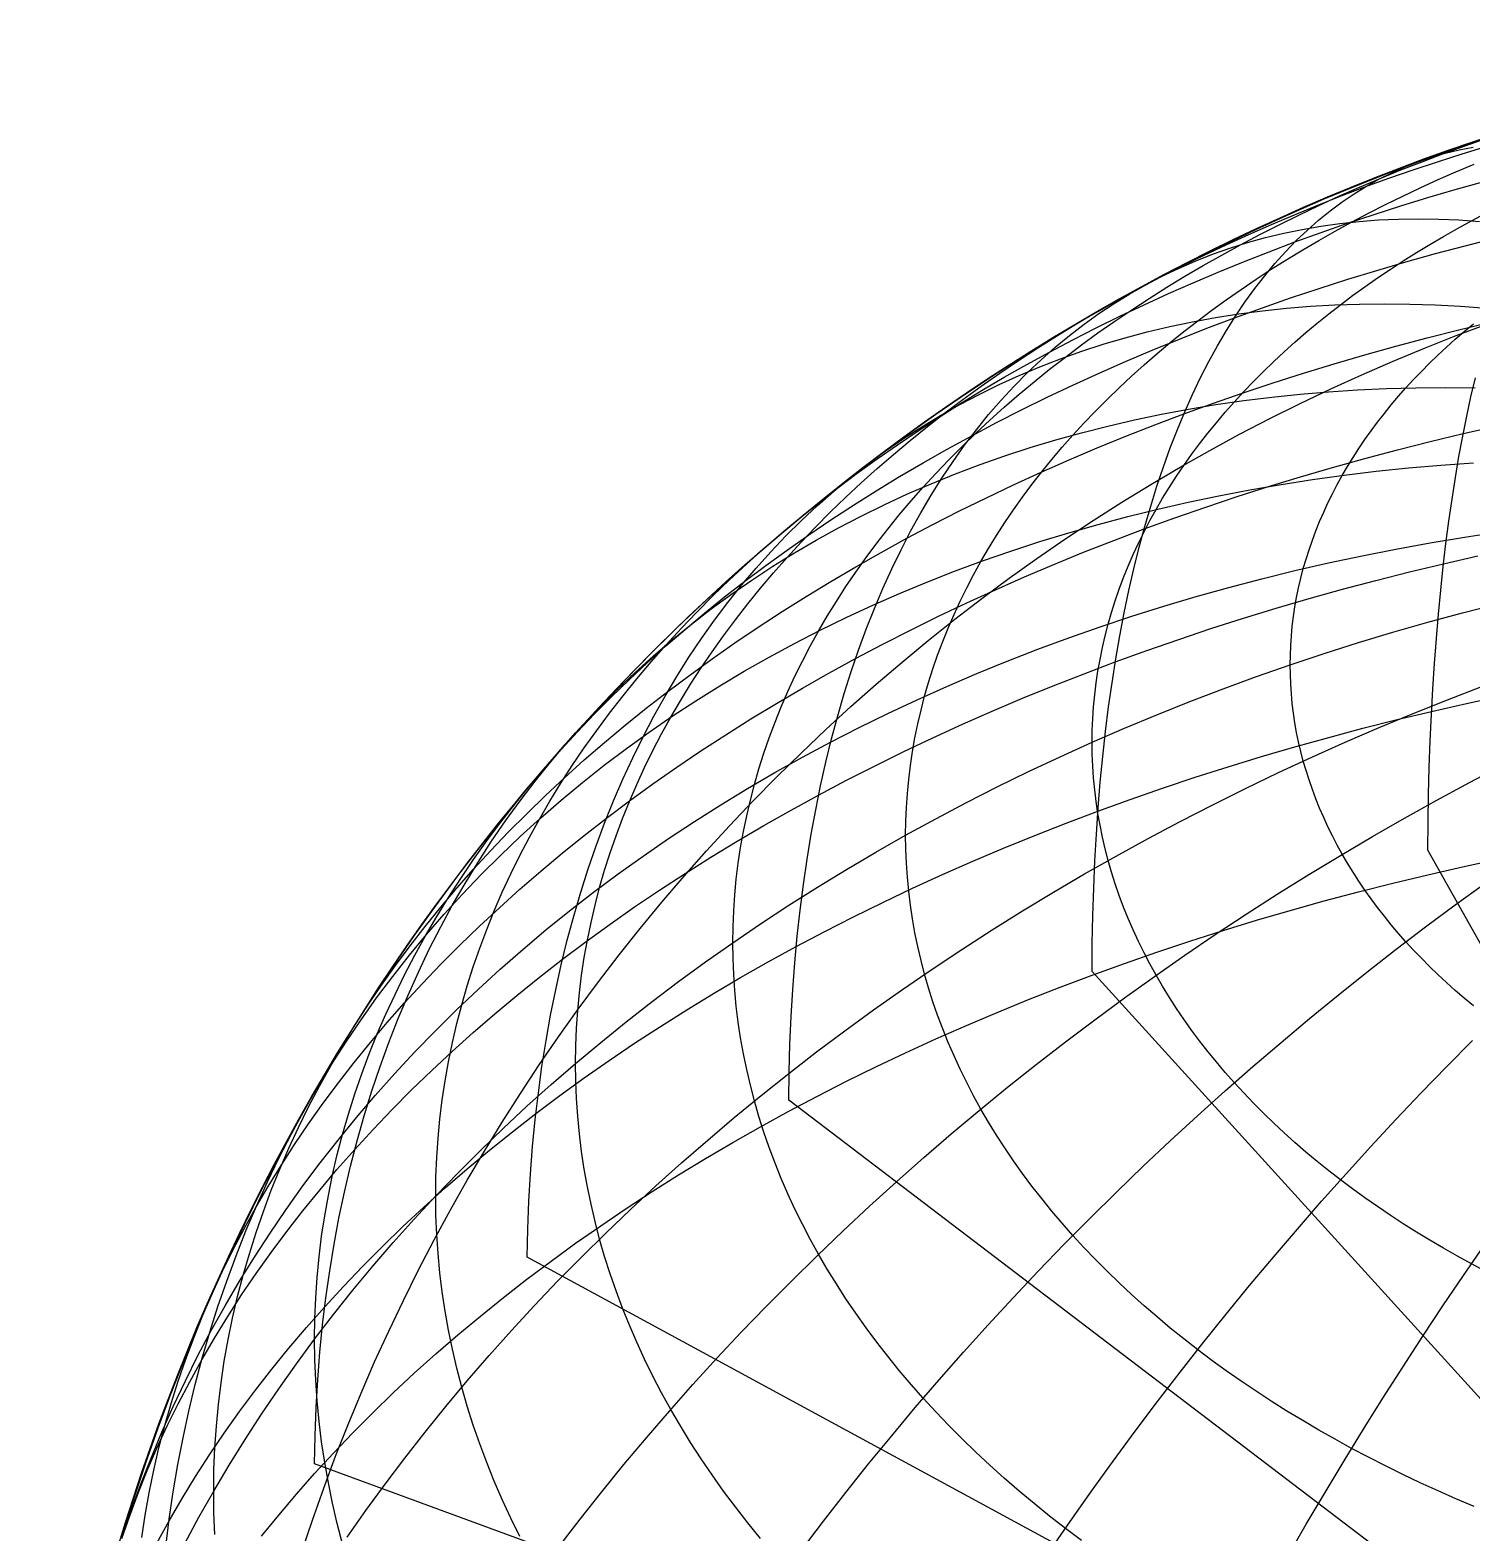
# Model space of a CAD drawing. Header units: millimetres. Extents: x -85 to 85, y -85 to 85.
# Drawn here: x -85 to -27.3, y 24.9 to 85 of the extents above; entities that cross this region are included whole.
import ezdxf

# ---------------------------------------------------------------- set-up
doc = ezdxf.new("R2010")
doc.units = ezdxf.units.MM
for name, color, linetype in [('CUT_OUTER', 1, 'Continuous'), ('ENGRAVE', 7, 'Continuous'), ('ENGRAVE_FINE', 8, 'Continuous')]:
    doc.layers.add(name, color=color, linetype=linetype)

msp = doc.modelspace()

# ---------------------------------------------------------------- linework, layer by layer
at = {"layer": 'CUT_OUTER'}
msp.add_circle((0, 0), 85, dxfattribs=at)
at = {"layer": 'ENGRAVE'}
for points in [[(-81.2859, 24.8516), (-80.8398, 26.2664), (-80.3691, 27.6733), (-79.8739, 29.0717), (-79.3543, 30.4613), (-78.8106, 31.8416), (-78.2429, 33.2121), (-77.6514, 34.5726), (-77.0362, 35.9226), (-76.3975, 37.2615), (-75.7356, 38.5892), (-75.0505, 39.9051), (-74.3427, 41.2088), (-73.6122, 42.5), (-72.8592, 43.7782), (-72.0841, 45.0431), (-71.287, 46.2943), (-70.4682, 47.5314), (-69.6279, 48.754), (-68.7664, 49.9617), (-67.884, 51.1543), (-66.9809, 52.3312), (-66.0574, 53.4922), (-65.1138, 54.6369), (-64.1503, 55.765), (-63.1673, 56.8761), (-62.1651, 57.9699), (-61.1439, 59.046), (-60.1041, 60.1041), (-59.046, 61.1439), (-57.9699, 62.1651), (-56.8761, 63.1673), (-55.765, 64.1503), (-54.6369, 65.1138), (-53.4922, 66.0574), (-52.3312, 66.9809), (-51.1543, 67.884), (-49.9617, 68.7664), (-48.754, 69.6279), (-47.5314, 70.4682), (-46.2943, 71.287), (-45.0431, 72.0841), (-43.7782, 72.8592), (-42.5, 73.6122), (-41.2088, 74.3427), (-39.9051, 75.0505), (-38.5892, 75.7356), (-37.2615, 76.3975), (-35.9226, 77.0362), (-34.5726, 77.6514), (-33.2121, 78.2429), (-31.8416, 78.8106), (-30.4613, 79.3543), (-29.0717, 79.8739), (-27.6733, 80.3691), (-26.2664, 80.8398)], [(-75.7356, 24.7358), (-75.0505, 25.5793), (-74.3427, 26.415), (-73.6122, 27.2426), (-72.8592, 28.062), (-72.0841, 28.8728), (-71.287, 29.6748), (-70.4682, 30.4678), (-69.6279, 31.2515), (-68.7664, 32.0256), (-67.884, 32.7901), (-66.9809, 33.5445), (-66.0574, 34.2887), (-65.1138, 35.0225), (-64.1503, 35.7456), (-63.1673, 36.4578), (-62.1651, 37.1589), (-61.1439, 37.8487), (-60.1041, 38.5269), (-59.046, 39.1934), (-57.9699, 39.848), (-56.8761, 40.4904), (-55.765, 41.1206), (-54.6369, 41.7381), (-53.4922, 42.343), (-52.3312, 42.935), (-51.1543, 43.5139), (-49.9617, 44.0795), (-48.754, 44.6317), (-47.5314, 45.1703), (-46.2943, 45.6952), (-45.0431, 46.2061), (-43.7782, 46.703), (-42.5, 47.1856), (-41.2088, 47.6539), (-39.9051, 48.1076), (-38.5892, 48.5467), (-37.2615, 48.971), (-35.9226, 49.3804), (-34.5726, 49.7748), (-33.2121, 50.154), (-31.8416, 50.5179), (-30.4613, 50.8664), (-29.0717, 51.1994), (-27.6733, 51.5168), (-26.2664, 51.8186)]]:
    msp.add_lwpolyline(points, dxfattribs=at)
at = {"layer": 'ENGRAVE_FINE'}
for points in [[(-42.9249, 24.5649), (-43.5696, 25.0487), (-44.201, 25.5397), (-44.819, 26.0377), (-45.4233, 26.5425), (-46.0137, 27.054), (-46.5902, 27.572), (-47.1524, 28.0964), (-47.7003, 28.627), (-48.2337, 29.1637), (-48.7523, 29.7062), (-49.2561, 30.2544), (-49.745, 30.8082), (-50.2186, 31.3674), (-50.677, 31.9318), (-51.1199, 32.5013), (-51.5473, 33.0756), (-51.9589, 33.6546), (-52.3547, 34.2381), (-52.7346, 34.826), (-53.0984, 35.418), (-53.4461, 36.014), (-53.7774, 36.6138), (-54.0924, 37.2173), (-54.3909, 37.8241), (-54.6728, 38.4342), (-54.9381, 39.0474), (-55.1866, 39.6634), (-55.4184, 40.2821), (-55.6332, 40.9033), (-55.8311, 41.5269), (-56.012, 42.1525), (-56.1759, 42.7801), (-56.3226, 43.4094), (-56.4522, 44.0402), (-56.5645, 44.6724), (-56.6597, 45.3058), (-56.7376, 45.9402), (-56.7982, 46.5753), (-56.8415, 47.211), (-56.8674, 47.847), (-56.8761, 48.4833), (-56.8674, 49.1196), (-56.8415, 49.7557), (-56.7982, 50.3914), (-56.7376, 51.0265), (-56.6597, 51.6608), (-56.5645, 52.2942), (-56.4522, 52.9264), (-56.3226, 53.5573), (-56.1759, 54.1866), (-56.012, 54.8141), (-55.8311, 55.4398), (-55.6332, 56.0633), (-55.4184, 56.6845), (-55.1866, 57.3033), (-54.9381, 57.9193), (-54.6728, 58.5324), (-54.3909, 59.1425), (-54.0924, 59.7494), (-53.7774, 60.3528), (-53.4461, 60.9526), (-53.0984, 61.5486), (-52.7346, 62.1406), (-52.3547, 62.7285), (-51.9589, 63.312), (-51.5473, 63.891), (-51.1199, 64.4654), (-50.677, 65.0348), (-50.2186, 65.5992), (-49.745, 66.1584), (-49.2561, 66.7122), (-48.7523, 67.2605), (-48.2337, 67.803), (-47.7003, 68.3396), (-47.1524, 68.8702), (-46.5902, 69.3946), (-46.0137, 69.9127), (-45.4233, 70.4242), (-44.819, 70.929), (-44.201, 71.4269), (-43.5696, 71.9179), (-42.9249, 72.4018), (-42.2672, 72.8783), (-41.5965, 73.3475), (-40.9132, 73.809), (-40.2175, 74.2629), (-39.5095, 74.7088), (-38.7894, 75.1468), (-38.0575, 75.5767), (-37.3141, 75.9983), (-36.5593, 76.4116), (-35.7933, 76.8163), (-35.0164, 77.2124), (-34.2289, 77.5998), (-33.4309, 77.9783), (-32.6228, 78.3478), (-31.8047, 78.7082), (-30.9769, 79.0594), (-30.1397, 79.4013), (-29.2934, 79.7337), (-28.4381, 80.0567), (-27.5741, 80.37), (-26.7017, 80.6736)], [(-55.7734, 24.6455), (-56.2825, 25.2723), (-56.7744, 25.9047), (-57.249, 26.5426), (-57.7062, 27.1856), (-58.1458, 27.8337), (-58.5677, 28.4866), (-58.9718, 29.1441), (-59.3579, 29.806), (-59.7259, 30.4722), (-60.0757, 31.1423), (-60.4072, 31.8163), (-60.7203, 32.4939), (-61.0149, 33.1749), (-61.291, 33.8591), (-61.5483, 34.5462), (-61.787, 35.2361), (-62.0067, 35.9286), (-62.2077, 36.6235), (-62.3896, 37.3205), (-62.5526, 38.0194), (-62.6965, 38.72), (-62.8213, 39.4222), (-62.9269, 40.1256), (-63.0134, 40.8301), (-63.0807, 41.5355), (-63.1288, 42.2415), (-63.1577, 42.9479), (-63.1673, 43.6546), (-63.1577, 44.3612), (-63.1288, 45.0677), (-63.0807, 45.7737), (-63.0134, 46.4791), (-62.9269, 47.1836), (-62.8213, 47.887), (-62.6965, 48.5891), (-62.5526, 49.2898), (-62.3896, 49.9887), (-62.2077, 50.6857), (-62.0067, 51.3805), (-61.787, 52.073), (-61.5483, 52.7629), (-61.291, 53.4501), (-61.0149, 54.1343), (-60.7203, 54.8153), (-60.4072, 55.4928), (-60.0757, 56.1668), (-59.7259, 56.837), (-59.3579, 57.5031), (-58.9718, 58.1651), (-58.5677, 58.8226), (-58.1458, 59.4755), (-57.7062, 60.1235), (-57.249, 60.7666), (-56.7744, 61.4044), (-56.2825, 62.0369), (-55.7734, 62.6637), (-55.2474, 63.2847), (-54.7045, 63.8998), (-54.145, 64.5087), (-53.5689, 65.1112), (-52.9766, 65.7073), (-52.3681, 66.2966), (-51.7436, 66.8789), (-51.1034, 67.4543), (-50.4477, 68.0223), (-49.7765, 68.583), (-49.0902, 69.136), (-48.389, 69.6813), (-47.673, 70.2187), (-46.9425, 70.748), (-46.1976, 71.269), (-45.4388, 71.7816), (-44.666, 72.2857), (-43.8797, 72.781), (-43.08, 73.2674), (-42.2672, 73.7448), (-41.4415, 74.2131), (-40.6032, 74.6721), (-39.7525, 75.1216), (-38.8897, 75.5615), (-38.015, 75.9917), (-37.1288, 76.412), (-36.2313, 76.8224), (-35.3227, 77.2227), (-34.4034, 77.6127), (-33.4736, 77.9924), (-32.5336, 78.3617), (-31.5837, 78.7203), (-30.6241, 79.0683), (-29.6553, 79.4055), (-28.6774, 79.7318), (-27.6907, 80.0472), (-26.6957, 80.3514)], [(42.495, -46.1821), (-42.4999, 47.3262), (-42.4918, 48.4558), (-42.4708, 49.5706), (-42.4369, 50.6704), (-42.39, 51.7547), (-42.3302, 52.8233), (-42.2575, 53.8758), (-42.1719, 54.9118), (-42.0735, 55.9312), (-41.9623, 56.9335), (-41.8383, 57.9184), (-41.7016, 58.8857), (-41.5521, 59.8351), (-41.39, 60.7663), (-41.2153, 61.6789), (-41.028, 62.5727), (-40.8283, 63.4475), (-40.6161, 64.303), (-40.3915, 65.1389), (-40.1546, 65.9549), (-39.9055, 66.7509), (-39.6442, 67.5265), (-39.3709, 68.2815), (-39.0856, 69.0157), (-38.7883, 69.729), (-38.4793, 70.4209), (-38.1585, 71.0915), (-37.8261, 71.7404), (-37.4822, 72.3674), (-37.1268, 72.9723), (-36.7602, 73.5551), (-36.3823, 74.1154), (-35.9934, 74.6532), (-35.5935, 75.1682), (-35.1828, 75.6604), (-34.7613, 76.1294), (-34.3293, 76.5753), (-33.8868, 76.9979), (-33.434, 77.397), (-32.971, 77.7726), (-32.4979, 78.1244), (-32.015, 78.4525), (-31.5223, 78.7566), (-31.02, 79.0368), (-30.5082, 79.2929), (-29.9872, 79.5248), (-29.457, 79.7325), (-28.9179, 79.9159), (-28.3699, 80.075), (-27.8133, 80.2097), (-27.2482, 80.3199)], [(-27.2111, 25.9219), (-27.9383, 26.2304), (-28.6569, 26.547), (-29.3668, 26.8716), (-30.0677, 27.2041), (-30.7595, 27.5443), (-31.4419, 27.8923), (-32.1148, 28.2478), (-32.7779, 28.6108), (-33.4309, 28.9812), (-34.0738, 29.3588), (-34.7063, 29.7436), (-35.3283, 30.1353), (-35.9395, 30.534), (-36.5397, 30.9394), (-37.1288, 31.3515), (-37.7066, 31.7702), (-38.2729, 32.1952), (-38.8276, 32.6265), (-39.3704, 33.0639), (-39.9012, 33.5074), (-40.4199, 33.9567), (-40.9263, 34.4117), (-41.4202, 34.8724), (-41.9014, 35.3385), (-42.37, 35.8099), (-42.8256, 36.2864), (-43.2681, 36.7681), (-43.6975, 37.2545), (-44.1136, 37.7457), (-44.5162, 38.2415), (-44.9053, 38.7418), (-45.2807, 39.2463), (-45.6423, 39.7549), (-45.99, 40.2675), (-46.3237, 40.7839), (-46.6433, 41.3039), (-46.9487, 41.8275), (-47.2398, 42.3543), (-47.5164, 42.8844), (-47.7787, 43.4175), (-48.0263, 43.9534), (-48.2593, 44.492), (-48.4777, 45.0332), (-48.6812, 45.5767), (-48.87, 46.1224), (-49.0438, 46.6701), (-49.2027, 47.2197), (-49.3466, 47.771), (-49.4755, 48.3238), (-49.5893, 48.8779), (-49.6881, 49.4333), (-49.7716, 49.9897), (-49.84, 50.5469), (-49.8933, 51.1048), (-49.9313, 51.6632), (-49.9541, 52.2219), (-49.9617, 52.7809), (-49.9541, 53.3398), (-49.9313, 53.8986), (-49.8933, 54.457), (-49.84, 55.0149), (-49.7716, 55.5721), (-49.6881, 56.1285), (-49.5893, 56.6838), (-49.4755, 57.238), (-49.3466, 57.7908), (-49.2027, 58.3421), (-49.0438, 58.8917), (-48.87, 59.4394), (-48.6812, 59.9851), (-48.4777, 60.5286), (-48.2593, 61.0697), (-48.0263, 61.6083), (-47.7787, 62.1443), (-47.5164, 62.6773), (-47.2398, 63.2074), (-46.9487, 63.7343), (-46.6433, 64.2578), (-46.3237, 64.7779), (-45.99, 65.2943), (-45.6423, 65.8069), (-45.2807, 66.3155), (-44.9053, 66.82), (-44.5162, 67.3202), (-44.1136, 67.816), (-43.6975, 68.3072), (-43.2681, 68.7937), (-42.8256, 69.2753), (-42.37, 69.7519), (-41.9014, 70.2233), (-41.4202, 70.6894), (-40.9263, 71.15), (-40.4199, 71.6051), (-39.9012, 72.0544), (-39.3704, 72.4978), (-38.8276, 72.9353), (-38.2729, 73.3666), (-37.7066, 73.7916), (-37.1288, 74.2102), (-36.5397, 74.6223), (-35.9395, 75.0278), (-35.3283, 75.4264), (-34.7063, 75.8182), (-34.0738, 76.2029), (-33.4309, 76.5806), (-32.7779, 76.9509), (-32.1148, 77.3139), (-31.4419, 77.6695), (-30.7595, 78.0174), (-30.0677, 78.3577), (-29.3668, 78.6902), (-28.6569, 79.0147), (-27.9383, 79.3313), (-27.2111, 79.6398)], [(-65.4008, 24.7262), (-65.7617, 25.4599), (-66.1025, 26.1976), (-66.4233, 26.9389), (-66.7238, 27.6838), (-67.004, 28.4318), (-67.2637, 29.1829), (-67.503, 29.9368), (-67.7217, 30.6932), (-67.9198, 31.452), (-68.0972, 32.2129), (-68.2539, 32.9756), (-68.3897, 33.74), (-68.5048, 34.5058), (-68.5989, 35.2727), (-68.6722, 36.0406), (-68.7246, 36.8092), (-68.756, 37.5783), (-68.7664, 38.3475), (-68.756, 39.1168), (-68.7246, 39.8859), (-68.6722, 40.6545), (-68.5989, 41.4224), (-68.5048, 42.1893), (-68.3897, 42.9551), (-68.2539, 43.7195), (-68.0972, 44.4822), (-67.9198, 45.2431), (-67.7217, 46.0019), (-67.503, 46.7583), (-67.2637, 47.5122), (-67.004, 48.2633), (-66.7238, 49.0113), (-66.4233, 49.7562), (-66.1025, 50.4975), (-65.7617, 51.2352), (-65.4008, 51.9689), (-65.02, 52.6984), (-64.6193, 53.4236), (-64.199, 54.1442), (-63.7591, 54.86), (-63.2998, 55.5708), (-62.8213, 56.2763), (-62.3236, 56.9764), (-61.8069, 57.6707), (-61.2714, 58.3592), (-60.7172, 59.0416), (-60.1445, 59.7177), (-59.5535, 60.3873), (-58.9443, 61.0502), (-58.3173, 61.7061), (-57.6724, 62.355), (-57.01, 62.9965), (-56.3302, 63.6305), (-55.6332, 64.2568), (-54.9193, 64.8753), (-54.1887, 65.4856), (-53.4416, 66.0877), (-52.6782, 66.6813), (-51.8987, 67.2663), (-51.1034, 67.8425), (-50.2926, 68.4097), (-49.4664, 68.9678), (-48.6252, 69.5165), (-47.7692, 70.0557), (-46.8986, 70.5853), (-46.0137, 71.105), (-45.1148, 71.6148), (-44.2022, 72.1144), (-43.2761, 72.6038), (-42.3369, 73.0827), (-41.3847, 73.551), (-40.4199, 74.0086), (-39.4428, 74.4554), (-38.4537, 74.8911), (-37.4529, 75.3157), (-36.4407, 75.7291), (-35.4173, 76.1311), (-34.3832, 76.5215), (-33.3386, 76.9004), (-32.2839, 77.2674), (-31.2193, 77.6227), (-30.1452, 77.966), (-29.062, 78.2972), (-27.9698, 78.6162), (-26.8692, 78.923)], [(-26.7461, 35.3286), (-27.3185, 35.6311), (-27.8825, 35.9399), (-28.4381, 36.2549), (-28.9849, 36.5761), (-29.523, 36.9034), (-30.052, 37.2367), (-30.5719, 37.5758), (-31.0825, 37.9207), (-31.5837, 38.2713), (-32.0752, 38.6274), (-32.5569, 38.9889), (-33.0287, 39.3558), (-33.4905, 39.7279), (-33.942, 40.1051), (-34.3832, 40.4873), (-34.814, 40.8744), (-35.2341, 41.2663), (-35.6435, 41.6627), (-36.042, 42.0637), (-36.4296, 42.4691), (-36.8061, 42.8788), (-37.1713, 43.2927), (-37.5253, 43.7105), (-37.8678, 44.1322), (-38.1987, 44.5578), (-38.5181, 44.9869), (-38.8257, 45.4196), (-39.1215, 45.8556), (-39.4053, 46.2949), (-39.6772, 46.7373), (-39.9369, 47.1826), (-40.1845, 47.6308), (-40.4199, 48.0817), (-40.643, 48.5352), (-40.8536, 48.9911), (-41.0518, 49.4492), (-41.2376, 49.9096), (-41.4107, 50.3719), (-41.5713, 50.8361), (-41.7192, 51.302), (-41.8543, 51.7695), (-41.9768, 52.2385), (-42.0864, 52.7087), (-42.1832, 53.1801), (-42.2672, 53.6525), (-42.3383, 54.1258), (-42.3965, 54.5998), (-42.4418, 55.0744), (-42.4741, 55.5494), (-42.4935, 56.0247), (-42.5, 56.5001), (-42.4935, 56.9756), (-42.4741, 57.4509), (-42.4418, 57.9259), (-42.3965, 58.4005), (-42.3383, 58.8745), (-42.2672, 59.3478), (-42.1832, 59.8202), (-42.0864, 60.2916), (-41.9768, 60.7618), (-41.8543, 61.2308), (-41.7192, 61.6983), (-41.5713, 62.1642), (-41.4107, 62.6284), (-41.2376, 63.0907), (-41.0518, 63.5511), (-40.8536, 64.0092), (-40.643, 64.4651), (-40.4199, 64.9186), (-40.1845, 65.3695), (-39.9369, 65.8177), (-39.6772, 66.263), (-39.4053, 66.7054), (-39.1215, 67.1447), (-38.8257, 67.5807), (-38.5181, 68.0134), (-38.1987, 68.4425), (-37.8678, 68.868), (-37.5253, 69.2898), (-37.1713, 69.7076), (-36.8061, 70.1215), (-36.4296, 70.5311), (-36.042, 70.9365), (-35.6435, 71.3375), (-35.2341, 71.734), (-34.814, 72.1259), (-34.3832, 72.513), (-33.942, 72.8952), (-33.4905, 73.2724), (-33.0287, 73.6445), (-32.5569, 74.0114), (-32.0752, 74.3729), (-31.5837, 74.729), (-31.0825, 75.0796), (-30.5719, 75.4245), (-30.052, 75.7636), (-29.523, 76.0969), (-28.9849, 76.4241), (-28.4381, 76.7454), (-27.8825, 77.0604), (-27.3185, 77.3692), (-26.7461, 77.6716)], [(54.6339, -41.042), (-54.6357, 42.182), (-54.6209, 43.3092), (-54.5894, 44.4232), (-54.5413, 45.5237), (-54.4766, 46.6103), (-54.3953, 47.6827), (-54.2974, 48.7406), (-54.183, 49.7836), (-54.0521, 50.8115), (-53.9047, 51.8238), (-53.7409, 52.8204), (-53.5608, 53.801), (-53.3643, 54.7651), (-53.1516, 55.7125), (-52.9226, 56.643), (-52.6776, 57.5562), (-52.4165, 58.4519), (-52.1394, 59.3298), (-51.8465, 60.1896), (-51.5378, 61.0311), (-51.2133, 61.8539), (-50.8733, 62.658), (-50.5178, 63.4429), (-50.1468, 64.2086), (-49.7606, 64.9546), (-49.3593, 65.6809), (-48.9429, 66.3872), (-48.5116, 67.0732), (-48.0655, 67.7389), (-47.6048, 68.3839), (-47.1296, 69.008), (-46.64, 69.6112), (-46.1363, 70.1931), (-45.6184, 70.7537), (-45.0867, 71.2927), (-44.5412, 71.8099), (-43.9822, 72.3054), (-43.4098, 72.7787), (-42.8241, 73.23), (-42.2254, 73.6589), (-41.6139, 74.0653), (-40.9897, 74.4493), (-40.3529, 74.8105), (-39.7039, 75.1489), (-39.0428, 75.4645), (-38.3698, 75.7571), (-37.6851, 76.0265), (-36.989, 76.2729), (-36.2815, 76.496), (-35.5631, 76.6958), (-34.8337, 76.8722), (-34.0938, 77.0252), (-33.3435, 77.1548), (-32.583, 77.2609), (-31.8126, 77.3434), (-31.0326, 77.4023), (-30.243, 77.4377), (-29.4443, 77.4495), (-28.6366, 77.4377), (-27.8201, 77.4023), (-26.9952, 77.3434)], [(-72.4938, 24.4267), (-72.7059, 25.2389), (-72.8958, 26.0534), (-73.0635, 26.8699), (-73.2089, 27.6881), (-73.332, 28.5079), (-73.4328, 29.3289), (-73.5113, 30.1509), (-73.5673, 30.9736), (-73.6009, 31.7969), (-73.6122, 32.6204), (-73.6009, 33.4439), (-73.5673, 34.2671), (-73.5113, 35.0899), (-73.4328, 35.9119), (-73.332, 36.7329), (-73.2089, 37.5526), (-73.0635, 38.3709), (-72.8958, 39.1873), (-72.7059, 40.0018), (-72.4938, 40.8141), (-72.2597, 41.6238), (-72.0036, 42.4308), (-71.7255, 43.2348), (-71.4256, 44.0356), (-71.1039, 44.8329), (-70.7605, 45.6265), (-70.3957, 46.4161), (-70.0093, 47.2015), (-69.6017, 47.9825), (-69.1728, 48.7588), (-68.7229, 49.5302), (-68.252, 50.2964), (-67.7603, 51.0573), (-67.2481, 51.8125), (-66.7153, 52.5619), (-66.1622, 53.3052), (-65.5889, 54.0422), (-64.9957, 54.7727), (-64.3826, 55.4964), (-63.75, 56.2132), (-63.0979, 56.9228), (-62.4267, 57.6249), (-61.7364, 58.3195), (-61.0272, 59.0062), (-60.2996, 59.6849), (-59.5535, 60.3554), (-58.7893, 61.0174), (-58.0072, 61.6707), (-57.2074, 62.3153), (-56.3902, 62.9507), (-55.5558, 63.5769), (-54.7045, 64.1937), (-53.8365, 64.8009), (-52.9522, 65.3983), (-52.0517, 65.9857), (-51.1353, 66.5629), (-50.2034, 67.1298), (-49.2561, 67.6861), (-48.2939, 68.2318), (-47.317, 68.7667), (-46.3256, 69.2905), (-45.3202, 69.8032), (-44.3009, 70.3045), (-43.2681, 70.7944), (-42.2222, 71.2726), (-41.1634, 71.739), (-40.0921, 72.1936), (-39.0085, 72.6361), (-37.9131, 73.0664), (-36.8061, 73.4843), (-35.6879, 73.8899), (-34.5588, 74.2828), (-33.4192, 74.6631), (-32.2694, 75.0305), (-31.1098, 75.3851), (-29.9408, 75.7266), (-28.7626, 76.055), (-27.5756, 76.3701), (-26.3802, 76.672)], [(65.1133, -34.7629), (-65.1079, 35.8986), (-65.0826, 37.0234), (-65.0376, 38.1369), (-64.9727, 39.2388), (-64.888, 40.3288), (-64.7836, 41.4064), (-64.6595, 42.4715), (-64.5156, 43.5236), (-64.3521, 44.5625), (-64.169, 45.5878), (-63.9663, 46.5992), (-63.7442, 47.5964), (-63.5026, 48.5791), (-63.2417, 49.547), (-62.9616, 50.4998), (-62.6622, 51.4372), (-62.3438, 52.359), (-62.0064, 53.2648), (-61.6501, 54.1544), (-61.275, 55.0275), (-60.8812, 55.8838), (-60.4689, 56.7231), (-60.0382, 57.5452), (-59.5892, 58.3497), (-59.122, 59.1364), (-58.6369, 59.9051), (-58.1338, 60.6556), (-57.6131, 61.3876), (-57.0748, 62.1009), (-56.5191, 62.7952), (-55.9463, 63.4705), (-55.3563, 64.1264), (-54.7495, 64.7628), (-54.1261, 65.3794), (-53.4861, 65.9762), (-52.8299, 66.5528), (-52.1575, 67.1092), (-51.4693, 67.6451), (-50.7654, 68.1604), (-50.046, 68.655), (-49.3114, 69.1286), (-48.5618, 69.5812), (-47.7973, 70.0126), (-47.0183, 70.4227), (-46.225, 70.8113), (-45.4176, 71.1783), (-44.5964, 71.5237), (-43.7616, 71.8473), (-42.9135, 72.149), (-42.0523, 72.4287), (-41.1782, 72.6863), (-40.2917, 72.9219), (-39.3928, 73.1352), (-38.482, 73.3262), (-37.5594, 73.4949), (-36.6254, 73.6412), (-35.6803, 73.765), (-34.7243, 73.8664), (-33.7577, 73.9453), (-32.7808, 74.0017), (-31.7939, 74.0355), (-30.7973, 74.0468), (-29.7914, 74.0355), (-28.7764, 74.0017), (-27.7526, 73.9453), (-26.7204, 73.8664)], [(-77.6041, 24.7987), (-77.6395, 25.6671), (-77.6514, 26.5358), (-77.6395, 27.4045), (-77.6041, 28.2729), (-77.5449, 29.1408), (-77.4622, 30.0079), (-77.3559, 30.874), (-77.226, 31.7387), (-77.0726, 32.6018), (-76.8957, 33.4631), (-76.6953, 34.3223), (-76.4717, 35.1791), (-76.2247, 36.0333), (-75.9545, 36.8846), (-75.6612, 37.7327), (-75.3448, 38.5774), (-75.0055, 39.4185), (-74.6433, 40.2556), (-74.2584, 41.0885), (-73.8508, 41.9171), (-73.4208, 42.7409), (-72.9684, 43.5598), (-72.4938, 44.3735), (-71.9971, 45.1818), (-71.4785, 45.9844), (-70.9381, 46.781), (-70.376, 47.5715), (-69.7926, 48.3556), (-69.1879, 49.1331), (-68.5621, 49.9036), (-67.9154, 50.6671), (-67.2481, 51.4232), (-66.5602, 52.1717), (-65.8521, 52.9124), (-65.1239, 53.6451), (-64.3759, 54.3695), (-63.6083, 55.0854), (-62.8213, 55.7927), (-62.0151, 56.491), (-61.1901, 57.1802), (-60.3464, 57.8601), (-59.4844, 58.5304), (-58.6042, 59.191), (-57.7062, 59.8416), (-56.7906, 60.4821), (-55.8577, 61.1123), (-54.9078, 61.7319), (-53.9412, 62.3408), (-52.9581, 62.9388), (-51.9589, 63.5257), (-50.9439, 64.1013), (-49.9133, 64.6655), (-48.8676, 65.2181), (-47.807, 65.7589), (-46.7318, 66.2877), (-45.6423, 66.8044), (-44.539, 67.3089), (-43.4221, 67.801), (-42.292, 68.2804), (-41.149, 68.7472), (-39.9934, 69.2011), (-38.8257, 69.642), (-37.6461, 70.0698), (-36.4551, 70.4843), (-35.253, 70.8855), (-34.0401, 71.2731), (-32.8169, 71.6471), (-31.5837, 72.0073), (-30.3408, 72.3537), (-29.0887, 72.6862), (-27.8278, 73.0046), (-26.5583, 73.3088)], [(-74.135, 24.0879), (-73.7033, 25.3781), (-73.2491, 26.6605), (-72.7727, 27.9348), (-72.2741, 29.2006), (-71.7535, 30.4575), (-71.211, 31.7052), (-70.6468, 32.9431), (-70.0611, 34.1711), (-69.4541, 35.3886), (-68.8259, 36.5954), (-68.1767, 37.791), (-67.5068, 38.9751), (-66.8163, 40.1473), (-66.1054, 41.3073), (-65.3745, 42.4547), (-64.6236, 43.5891), (-63.853, 44.7103), (-63.063, 45.8179), (-62.2537, 46.9115), (-61.4255, 47.9909), (-60.5786, 49.0556), (-59.7132, 50.1054), (-58.8297, 51.1399), (-57.9282, 52.1588), (-57.0091, 53.1618), (-56.0726, 54.1487), (-55.119, 55.119), (-54.1487, 56.0726), (-53.1618, 57.0091), (-52.1588, 57.9282), (-51.1399, 58.8297), (-50.1054, 59.7132), (-49.0556, 60.5786), (-47.9909, 61.4255), (-46.9115, 62.2537), (-45.8179, 63.063), (-44.7103, 63.853), (-43.5891, 64.6236), (-42.4547, 65.3745), (-41.3073, 66.1054), (-40.1473, 66.8163), (-38.9751, 67.5068), (-37.791, 68.1767), (-36.5954, 68.8259), (-35.3886, 69.4541), (-34.1711, 70.0611), (-32.9431, 70.6468), (-31.7052, 71.211), (-30.4575, 71.7535), (-29.2006, 72.2741), (-27.9348, 72.7727), (-26.6605, 73.2491)], [(-74.135, 24.0879), (-73.7033, 25.3781), (-73.2491, 26.6605), (-72.7727, 27.9348), (-72.2741, 29.2006), (-71.7535, 30.4575), (-71.211, 31.7052), (-70.6468, 32.9431), (-70.0611, 34.1711), (-69.4541, 35.3886), (-68.8259, 36.5954), (-68.1767, 37.791), (-67.5068, 38.9751), (-66.8163, 40.1473), (-66.1054, 41.3073), (-65.3745, 42.4547), (-64.6236, 43.5891), (-63.853, 44.7103), (-63.063, 45.8179), (-62.2537, 46.9115), (-61.4255, 47.9909), (-60.5786, 49.0556), (-59.7132, 50.1054), (-58.8297, 51.1399), (-57.9282, 52.1588), (-57.0091, 53.1618), (-56.0726, 54.1487), (-55.119, 55.119), (-54.1487, 56.0726), (-53.1618, 57.0091), (-52.1588, 57.9282), (-51.1399, 58.8297), (-50.1054, 59.7132), (-49.0556, 60.5786), (-47.9909, 61.4255), (-46.9115, 62.2537), (-45.8179, 63.063), (-44.7103, 63.853), (-43.5891, 64.6236), (-42.4547, 65.3745), (-41.3073, 66.1054), (-40.1473, 66.8163), (-38.9751, 67.5068), (-37.791, 68.1767), (-36.5954, 68.8259), (-35.3886, 69.4541), (-34.1711, 70.0611), (-32.9431, 70.6468), (-31.7052, 71.211), (-30.4575, 71.7535), (-29.2006, 72.2741), (-27.9348, 72.7727), (-26.6605, 73.2491)], [(-27.2436, 45.9566), (-27.6109, 46.2635), (-27.9698, 46.5744), (-28.3202, 46.8893), (-28.662, 47.208), (-28.995, 47.5306), (-29.3192, 47.8568), (-29.6345, 48.1865), (-29.9408, 48.5198), (-30.2379, 48.8564), (-30.5258, 49.1964), (-30.8044, 49.5394), (-31.0737, 49.8856), (-31.3334, 50.2347), (-31.5837, 50.5866), (-31.8243, 50.9413), (-32.0552, 51.2987), (-32.2763, 51.6585), (-32.4876, 52.0208), (-32.689, 52.3854), (-32.8805, 52.7522), (-33.062, 53.1211), (-33.2333, 53.4919), (-33.3946, 53.8647), (-33.5457, 54.2391), (-33.6865, 54.6152), (-33.8171, 54.9928), (-33.9374, 55.3718), (-34.0474, 55.7521), (-34.147, 56.1336), (-34.2362, 56.5162), (-34.3149, 56.8996), (-34.3832, 57.2839), (-34.4411, 57.6689), (-34.4884, 58.0545), (-34.5252, 58.4406), (-34.5516, 58.827), (-34.5673, 59.2136), (-34.5726, 59.6004), (-34.5673, 59.9872), (-34.5516, 60.3738), (-34.5252, 60.7602), (-34.4884, 61.1463), (-34.4411, 61.5319), (-34.3832, 61.9169), (-34.3149, 62.3012), (-34.2362, 62.6846), (-34.147, 63.0672), (-34.0474, 63.4486), (-33.9374, 63.8289), (-33.8171, 64.208), (-33.6865, 64.5856), (-33.5457, 64.9617), (-33.3946, 65.3361), (-33.2333, 65.7088), (-33.062, 66.0797), (-32.8805, 66.4486), (-32.689, 66.8154), (-32.4876, 67.18), (-32.2763, 67.5422), (-32.0552, 67.9021), (-31.8243, 68.2594), (-31.5837, 68.6141), (-31.3334, 68.9661), (-31.0737, 69.3152), (-30.8044, 69.6613), (-30.5258, 70.0044), (-30.2379, 70.3443), (-29.9408, 70.681), (-29.6345, 71.0142), (-29.3192, 71.344), (-28.995, 71.6702), (-28.662, 71.9927), (-28.3202, 72.3115), (-27.9698, 72.6264), (-27.6109, 72.9373), (-27.2436, 73.2442)], [(29.0716, -51.0581), (-29.0683, 52.1909), (-29.0561, 53.3077), (-29.0351, 54.4084), (-29.0052, 55.4924), (-28.9665, 56.5596), (-28.919, 57.6095), (-28.8626, 58.6419), (-28.7975, 59.6564), (-28.7236, 60.6527), (-28.6409, 61.6306), (-28.5495, 62.5897), (-28.4494, 63.5297), (-28.3407, 64.4504), (-28.2233, 65.3514), (-28.0973, 66.2325), (-27.9628, 67.0935), (-27.8197, 67.934), (-27.6682, 68.7538), (-27.5083, 69.5527), (-27.3399, 70.3304), (-27.1633, 71.0867)], [(73.6072, -26.4848), (-73.6109, 27.6248), (-73.5921, 28.7564), (-73.551, 29.8792), (-73.4874, 30.9929), (-73.4015, 32.0972), (-73.2932, 33.1917), (-73.1625, 34.2761), (-73.0096, 35.3501), (-72.8344, 36.4133), (-72.6371, 37.4654), (-72.4176, 38.5061), (-72.1761, 39.535), (-71.9126, 40.552), (-71.6271, 41.5565), (-71.3199, 42.5484), (-70.9909, 43.5274), (-70.6403, 44.4931), (-70.2682, 45.4452), (-69.8747, 46.3835), (-69.4599, 47.3077), (-69.024, 48.2174), (-68.567, 49.1125), (-68.0891, 49.9926), (-67.5905, 50.8575), (-67.0713, 51.7068), (-66.5317, 52.5405), (-65.9718, 53.3581), (-65.3918, 54.1595), (-64.7919, 54.9444), (-64.1723, 55.7125), (-63.5331, 56.4637), (-62.8745, 57.1977), (-62.1968, 57.9142), (-61.5002, 58.6131), (-60.7848, 59.2942), (-60.0509, 59.9572), (-59.2987, 60.6019), (-58.5285, 61.2282), (-57.7404, 61.8358), (-56.9347, 62.4246), (-56.1117, 62.9943), (-55.2716, 63.5449), (-54.4147, 64.0761), (-53.5412, 64.5878), (-52.6514, 65.0799), (-51.7455, 65.5521), (-50.8239, 66.0043), (-49.8868, 66.4364), (-48.9345, 66.8483), (-47.9673, 67.2399), (-46.9855, 67.6109), (-45.9894, 67.9614), (-44.9792, 68.2911), (-43.9554, 68.6001), (-42.9182, 68.8881), (-41.8679, 69.1552), (-40.8048, 69.4012), (-39.7293, 69.6261), (-38.6417, 69.8297), (-37.5424, 70.0121), (-36.4316, 70.1732), (-35.3097, 70.3129), (-34.1771, 70.4312), (-33.034, 70.528), (-31.8809, 70.6033), (-30.7181, 70.6571), (-29.5459, 70.6894), (-28.3647, 70.7002), (-27.1749, 70.6894)], [(-80.5322, 24.6768), (-80.397, 25.577), (-80.2372, 26.4756), (-80.0531, 27.3723), (-79.8445, 28.2667), (-79.6117, 29.1587), (-79.3545, 30.0479), (-79.0733, 30.9342), (-78.7679, 31.8171), (-78.4385, 32.6965), (-78.0853, 33.5721), (-77.7082, 34.4436), (-77.3075, 35.3108), (-76.8832, 36.1733), (-76.4355, 37.031), (-75.9646, 37.8835), (-75.4705, 38.7306), (-74.9534, 39.5721), (-74.4134, 40.4076), (-73.8508, 41.237), (-73.2657, 42.06), (-72.6583, 42.8763), (-72.0288, 43.6856), (-71.3773, 44.4878), (-70.7041, 45.2826), (-70.0093, 46.0698), (-69.2932, 46.849), (-68.556, 47.6202), (-67.798, 48.3829), (-67.0192, 49.1371), (-66.2201, 49.8824), (-65.4008, 50.6187), (-64.5615, 51.3457), (-63.7026, 52.0632), (-62.8243, 52.771), (-61.9269, 53.4688), (-61.0106, 54.1565), (-60.0757, 54.8339), (-59.1225, 55.5007), (-58.1513, 56.1567), (-57.1624, 56.8018), (-56.156, 57.4357), (-55.1326, 58.0582), (-54.0924, 58.6692), (-53.0357, 59.2685), (-51.9628, 59.8558), (-50.8741, 60.4311), (-49.77, 60.9941), (-48.6506, 61.5447), (-47.5164, 62.0826), (-46.3678, 62.6078), (-45.205, 63.12), (-44.0285, 63.6192), (-42.8386, 64.1051), (-41.6356, 64.5777), (-40.4199, 65.0367), (-39.1919, 65.482), (-37.952, 65.9136), (-36.7005, 66.3312), (-35.4378, 66.7347), (-34.1644, 67.1241), (-32.8805, 67.4991), (-31.5866, 67.8597), (-30.2831, 68.2058), (-28.9704, 68.5373), (-27.6488, 68.854), (-26.3189, 69.1559)], [(-79.5627, 24.3153), (-79.4277, 25.4171), (-79.2685, 26.5111), (-79.0851, 27.5971), (-78.8776, 28.6746), (-78.6461, 29.7435), (-78.3907, 30.8032), (-78.1114, 31.8536), (-77.8082, 32.8943), (-77.4814, 33.925), (-77.131, 34.9453), (-76.7571, 35.955), (-76.3598, 36.9538), (-75.9392, 37.9412), (-75.4955, 38.9172), (-75.0288, 39.8812), (-74.5393, 40.8331), (-74.027, 41.7726), (-73.4922, 42.6994), (-72.935, 43.6131), (-72.3556, 44.5136), (-71.7542, 45.4005), (-71.1309, 46.2736), (-70.4859, 47.1326), (-69.8195, 47.9772), (-69.1318, 48.8072), (-68.423, 49.6223), (-67.6934, 50.4224), (-66.9432, 51.207), (-66.1726, 51.9761), (-65.3818, 52.7293), (-64.5711, 53.4665), (-63.7408, 54.1874), (-62.891, 54.8918), (-62.022, 55.5795), (-61.1342, 56.2502), (-60.2278, 56.9038), (-59.303, 57.5401), (-58.3601, 58.1588), (-57.3995, 58.7598), (-56.4214, 59.3429), (-55.4261, 59.908), (-54.4139, 60.4548), (-53.3851, 60.9832), (-52.3401, 61.493), (-51.2791, 61.984), (-50.2025, 62.4562), (-49.1107, 62.9094), (-48.0038, 63.3434), (-46.8824, 63.7581), (-45.7466, 64.1534), (-44.5969, 64.5292), (-43.4337, 64.8853), (-42.2572, 65.2216), (-41.0678, 65.5381), (-39.8659, 65.8346), (-38.6519, 66.111), (-37.4261, 66.3673), (-36.1889, 66.6034), (-34.9407, 66.8192), (-33.6819, 67.0146), (-32.4127, 67.1897), (-31.1338, 67.3442), (-29.8453, 67.4783), (-28.5477, 67.5918), (-27.2414, 67.6847)], [(-81.3103, 24.6953), (-80.9507, 25.7583), (-80.5665, 26.8134), (-80.1577, 27.8604), (-79.7245, 28.8988), (-79.267, 29.9285), (-78.7854, 30.9491), (-78.2797, 31.9602), (-77.7502, 32.9616), (-77.1971, 33.953), (-76.6204, 34.934), (-76.0204, 35.9044), (-75.3972, 36.8638), (-74.7511, 37.812), (-74.0822, 38.7487), (-73.3907, 39.6736), (-72.6769, 40.5864), (-71.9409, 41.4868), (-71.183, 42.3746), (-70.4035, 43.2495), (-69.6025, 44.1112), (-68.7803, 44.9595), (-67.9371, 45.7941), (-67.0732, 46.6148), (-66.189, 47.4212), (-65.2845, 48.2132), (-64.3602, 48.9905), (-63.4162, 49.7529), (-62.453, 50.5001), (-61.4707, 51.232), (-60.4697, 51.9482), (-59.4503, 52.6486), (-58.4127, 53.333), (-57.3574, 54.0011), (-56.2846, 54.6528), (-55.1947, 55.2879), (-54.0879, 55.9061), (-52.9647, 56.5072), (-51.8253, 57.0912), (-50.6702, 57.6577), (-49.4996, 58.2067), (-48.3139, 58.738), (-47.1135, 59.2514), (-45.8988, 59.7467), (-44.6701, 60.2239), (-43.4278, 60.6826), (-42.1722, 61.1229), (-40.9038, 61.5446), (-39.623, 61.9476), (-38.33, 62.3316), (-37.0254, 62.6967), (-35.7096, 63.0427), (-34.3828, 63.3695), (-33.0456, 63.6769), (-31.6983, 63.965), (-30.3413, 64.2336), (-28.9751, 64.4826), (-27.6001, 64.712), (-26.2167, 64.9217)], [(-81.3257, 24.6449), (-81.0116, 25.553), (-80.6729, 26.4575), (-80.3095, 27.358), (-79.9217, 28.2543), (-79.5096, 29.1462), (-79.0733, 30.0333), (-78.6128, 30.9154), (-78.1284, 31.7922), (-77.6203, 32.6634), (-77.0884, 33.5288), (-76.5331, 34.3882), (-75.9545, 35.2412), (-75.3527, 36.0876), (-74.728, 36.9271), (-74.0806, 37.7596), (-73.4105, 38.5846), (-72.7181, 39.4021), (-72.0036, 40.2116), (-71.2671, 41.0131), (-70.5089, 41.8062), (-69.7292, 42.5907), (-68.9283, 43.3663), (-68.1064, 44.1329), (-67.2637, 44.8901), (-66.4006, 45.6378), (-65.5172, 46.3758), (-64.6139, 47.1037), (-63.6909, 47.8214), (-62.7485, 48.5287), (-61.787, 49.2254), (-60.8066, 49.9112), (-59.8077, 50.5859), (-58.7907, 51.2493), (-57.7557, 51.9013), (-56.7031, 52.5415), (-55.6332, 53.1699), (-54.5464, 53.7863), (-53.443, 54.3904), (-52.3233, 54.982), (-51.1877, 55.5611), (-50.0364, 56.1273), (-48.87, 56.6806), (-47.6886, 57.2207), (-46.4927, 57.7476), (-45.2827, 58.261), (-44.0588, 58.7607), (-42.8216, 59.2467), (-41.5713, 59.7188), (-40.3083, 60.1769), (-39.0331, 60.6207), (-37.7459, 61.0502), (-36.4473, 61.4652), (-35.1376, 61.8657), (-33.8171, 62.2514), (-32.4864, 62.6223), (-31.1457, 62.9782), (-29.7956, 63.3191), (-28.4364, 63.6449), (-27.0686, 63.9554)], [(-78.8106, 24.4396), (-78.2429, 25.4916), (-77.6514, 26.5358), (-77.0362, 27.5719), (-76.3975, 28.5997), (-75.7356, 29.6187), (-75.0505, 30.6287), (-74.3427, 31.6293), (-73.6122, 32.6204), (-72.8592, 33.6015), (-72.0841, 34.5723), (-71.287, 35.5327), (-70.4682, 36.4822), (-69.6279, 37.4206), (-68.7664, 38.3475), (-67.884, 39.2629), (-66.9809, 40.1662), (-66.0574, 41.0573), (-65.1138, 41.9359), (-64.1503, 42.8018), (-63.1673, 43.6546), (-62.1651, 44.4941), (-61.1439, 45.32), (-60.1041, 46.1322), (-59.046, 46.9303), (-57.9699, 47.7141), (-56.8761, 48.4833), (-55.765, 49.2378), (-54.6369, 49.9773), (-53.4922, 50.7016), (-52.3312, 51.4104), (-51.1543, 52.1036), (-49.9617, 52.7809), (-48.754, 53.4421), (-47.5314, 54.087), (-46.2943, 54.7155), (-45.0431, 55.3273), (-43.7782, 55.9222), (-42.5, 56.5001), (-41.2088, 57.0608), (-39.9051, 57.6042), (-38.5892, 58.1299), (-37.2615, 58.638), (-35.9226, 59.1282), (-34.5726, 59.6004), (-33.2121, 60.0544), (-31.8416, 60.4902), (-30.4613, 60.9075), (-29.0717, 61.3062), (-27.6733, 61.6863), (-26.2664, 62.0476)], [(-79.9288, 24.461), (-79.4363, 25.3525), (-78.9196, 26.2383), (-78.3789, 27.1182), (-77.8143, 27.992), (-77.226, 28.8593), (-76.6141, 29.7198), (-75.979, 30.5734), (-75.3207, 31.4198), (-74.6394, 32.2587), (-73.9354, 33.0898), (-73.2089, 33.9129), (-72.4601, 34.7278), (-71.6892, 35.5341), (-70.8965, 36.3318), (-70.0822, 37.1204), (-69.2465, 37.8998), (-68.3897, 38.6697), (-67.5121, 39.4299), (-66.614, 40.1802), (-65.6955, 40.9204), (-64.7571, 41.6501), (-63.7989, 42.3693), (-62.8213, 43.0776), (-61.8245, 43.7748), (-60.8089, 44.4608), (-59.7748, 45.1354), (-58.7225, 45.7982), (-57.6523, 46.4492), (-56.5645, 47.0882), (-55.4595, 47.7148), (-54.3376, 48.329), (-53.1992, 48.9306), (-52.0445, 49.5193), (-50.874, 50.095), (-49.6881, 50.6576), (-48.4869, 51.2067), (-47.271, 51.7424), (-46.0407, 52.2644), (-44.7964, 52.7725), (-43.5384, 53.2667), (-42.2672, 53.7467), (-40.9831, 54.2124), (-39.6865, 54.6636), (-38.3778, 55.1003), (-37.0574, 55.5223), (-35.7258, 55.9294), (-34.3832, 56.3216), (-33.0302, 56.6987), (-31.6671, 57.0606), (-30.2944, 57.4072), (-28.9125, 57.7384), (-27.5217, 58.0541), (-26.1226, 58.3542)], [(-72.3094, 24.6953), (-71.5623, 25.7583), (-70.7935, 26.8134), (-70.0031, 27.8604), (-69.1914, 28.8988), (-68.3587, 29.9285), (-67.5051, 30.9491), (-66.6309, 31.9602), (-65.7364, 32.9616), (-64.8219, 33.953), (-63.8877, 34.934), (-62.934, 35.9044), (-61.9611, 36.8638), (-60.9694, 37.812), (-59.9591, 38.7487), (-58.9305, 39.6736), (-57.884, 40.5864), (-56.8198, 41.4868), (-55.7384, 42.3746), (-54.6399, 43.2495), (-53.5248, 44.1112), (-52.3934, 44.9595), (-51.2461, 45.7941), (-50.0831, 46.6148), (-48.9049, 47.4212), (-47.7118, 48.2132), (-46.5041, 48.9905), (-45.2823, 49.7529), (-44.0467, 50.5001), (-42.7977, 51.232), (-41.5356, 51.9482), (-40.2609, 52.6486), (-38.974, 53.333), (-37.6751, 54.0011), (-36.3648, 54.6528), (-35.0434, 55.2879), (-33.7113, 55.9061), (-32.369, 56.5072), (-31.0168, 57.0912), (-29.6551, 57.6577), (-28.2844, 58.2067), (-26.9051, 58.738)], [(-63.8394, 24.3153), (-62.9919, 25.4171), (-62.1252, 26.5111), (-61.2396, 27.5971), (-60.3353, 28.6746), (-59.4127, 29.7435), (-58.4719, 30.8032), (-57.5134, 31.8536), (-56.5373, 32.8943), (-55.544, 33.925), (-54.5338, 34.9453), (-53.5069, 35.955), (-52.4638, 36.9538), (-51.4047, 37.9412), (-50.3299, 38.9172), (-49.2398, 39.8812), (-48.1347, 40.8331), (-47.015, 41.7726), (-45.8809, 42.6994), (-44.7328, 43.6131), (-43.5711, 44.5136), (-42.3962, 45.4005), (-41.2083, 46.2736), (-40.0079, 47.1326), (-38.7953, 47.9772), (-37.5709, 48.8072), (-36.335, 49.6223), (-35.088, 50.4224), (-33.8304, 51.207), (-32.5625, 51.9761), (-31.2846, 52.7293), (-29.9973, 53.4665), (-28.7007, 54.1874), (-27.3955, 54.8918), (-26.0819, 55.5795)], [(-54.13, 24.1809), (-53.2511, 25.3367), (-52.356, 26.4848), (-51.445, 27.6248), (-50.5182, 28.7564), (-49.5761, 29.8792), (-48.6189, 30.9929), (-47.6469, 32.0972), (-46.6603, 33.1917), (-45.6596, 34.2761), (-44.6449, 35.3501), (-43.6166, 36.4133), (-42.5751, 37.4654), (-41.5206, 38.5061), (-40.4534, 39.535), (-39.3739, 40.552), (-38.2824, 41.5565), (-37.1793, 42.5484), (-36.0648, 43.5274), (-34.9394, 44.4931), (-33.8033, 45.4452), (-32.6569, 46.3835), (-31.5006, 47.3077), (-30.3346, 48.2174), (-29.1594, 49.1125), (-27.9754, 49.9926), (-26.7828, 50.8575)], [(-44.2179, 24.1073), (-43.3769, 25.3255), (-42.5228, 26.536), (-41.6557, 27.7384), (-40.776, 28.9324), (-39.8838, 30.1175), (-38.9794, 31.2935), (-38.0632, 32.46), (-37.1354, 33.6165), (-36.1963, 34.7629), (-35.2462, 35.8986), (-34.2853, 37.0234), (-33.314, 38.1369), (-32.3325, 39.2388), (-31.3412, 40.3288), (-30.3403, 41.4064), (-29.3302, 42.4715), (-28.3112, 43.5236), (-27.2835, 44.5625)], [(-34.6729, 23.9332), (-33.9307, 25.2151), (-33.1781, 26.4893), (-32.4154, 27.7554), (-31.6429, 29.0131), (-30.8607, 30.2619), (-30.0692, 31.5016), (-29.2684, 32.7316), (-28.4588, 33.9516), (-27.6405, 35.1613), (-26.8137, 36.3603)]]:
    msp.add_lwpolyline(points, dxfattribs=at)

doc.saveas('drawing.dxf')
